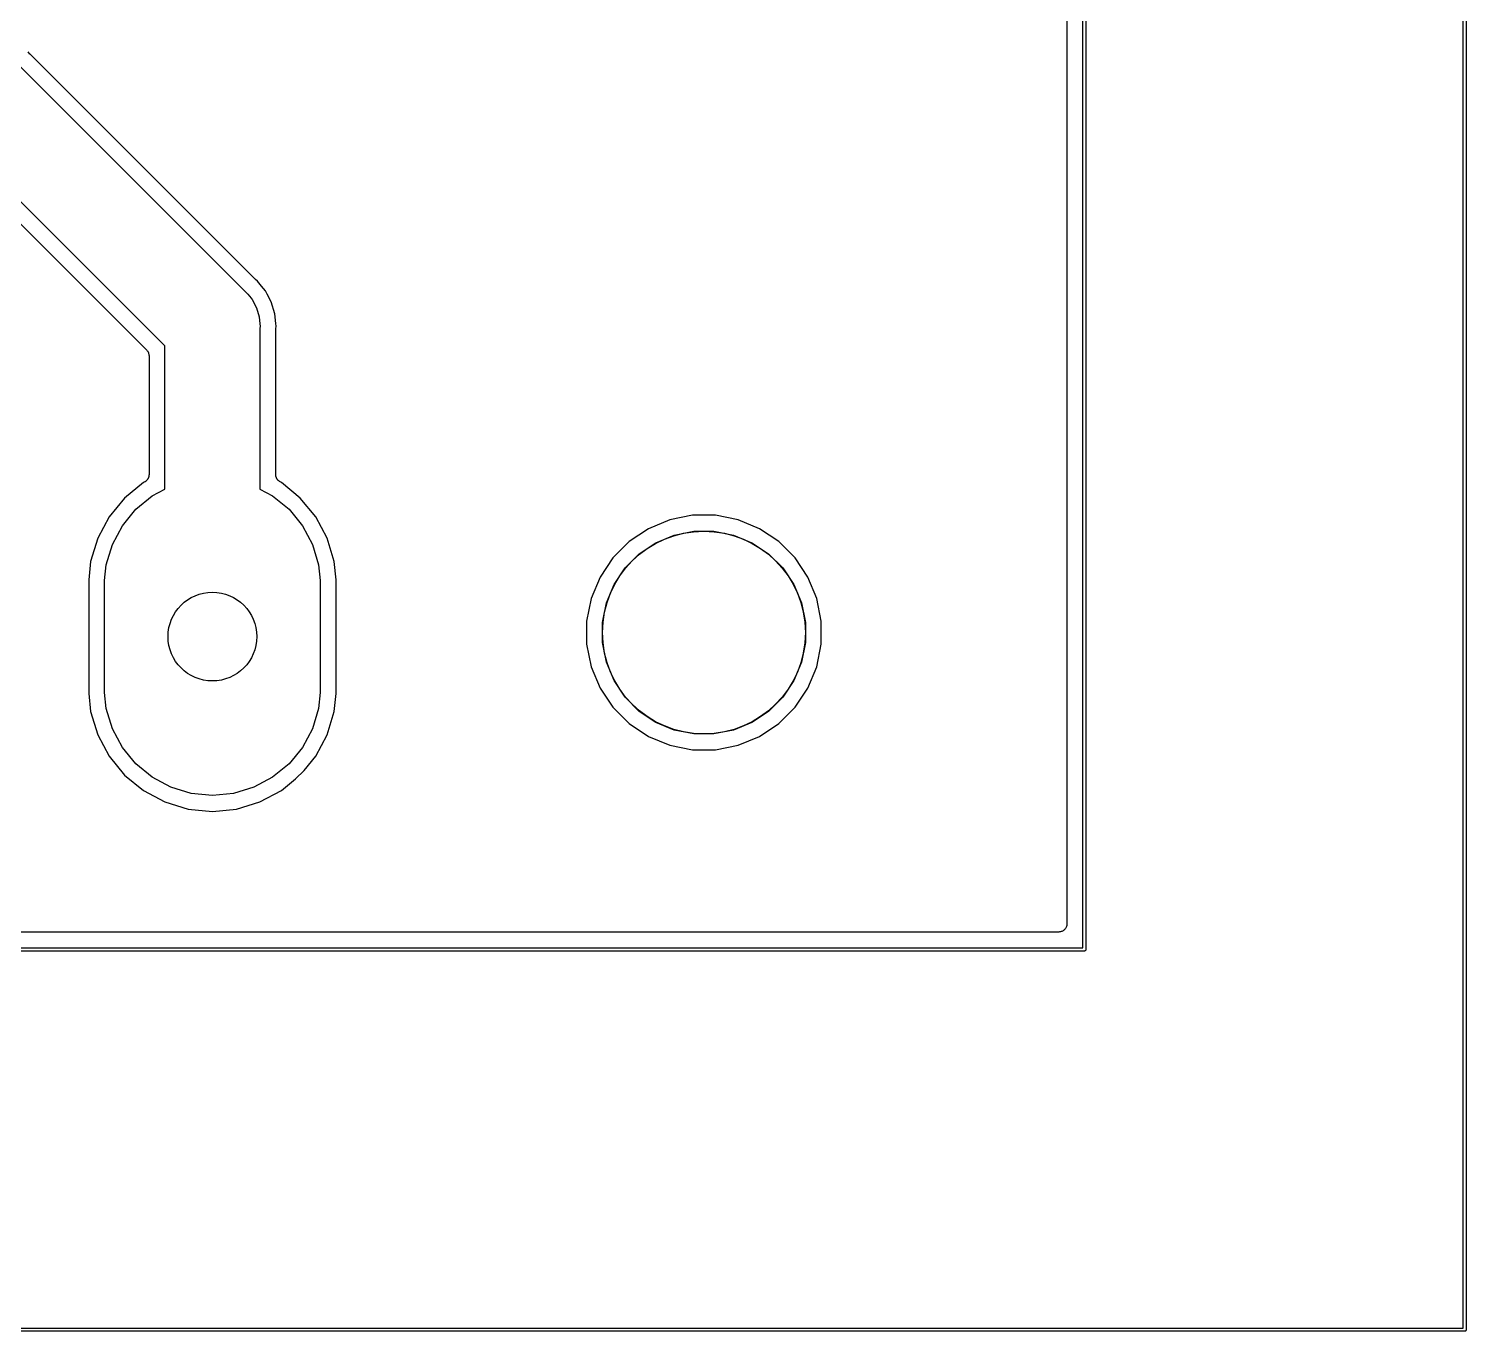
# Model space of a CAD drawing. Extents: x 104 to 166, y -141 to -89.
# Drawn here: x 143.35 to 166.03, y -141.03 to -120.47 of the extents above; entities that cross this region are included whole.
import ezdxf

# ---------------------------------------------------------------- set-up
doc = ezdxf.new("R2010")
doc.units = 0
doc.layers.add('BLACK', color=7, linetype='CONTINUOUS')

msp = doc.modelspace()

# ---------------------------------------------------------------- linework, layer by layer
at = {"layer": 'BLACK', "linetype": 'CONTINUOUS'}
for p, q in [((165.975, -140.975), (165.975, -89.025)), ((166.025, -89.0012), (166.025, -140.999)), ((160.025, -95.0012), (160.025, -134.999)), ((159.975, -134.975), (159.975, -95.025)), ((159.725, -95.402), (159.725, -134.598)), ((143.368, -120.871), (143.341, -120.837)), ((143.186, -121.044), (146.751, -124.609)), ((143.372, -120.875), (143.368, -120.871)), ((143.375, -120.879), (143.372, -120.875)), ((143.376, -120.88), (143.375, -120.879)), ((146.915, -124.419), (143.376, -120.88)), ((145.497, -125.476), (142.319, -122.298)), ((142.253, -122.585), (145.21, -125.542)), ((146.919, -124.422), (146.915, -124.419)), ((146.923, -124.426), (146.919, -124.422)), ((146.924, -124.427), (146.923, -124.426)), ((146.958, -124.454), (146.924, -124.427)), ((147.023, -124.534), (146.958, -124.454)), ((146.751, -124.609), (146.78, -124.632)), ((146.78, -124.632), (146.803, -124.661)), ((146.803, -124.661), (146.803, -124.661)), ((146.803, -124.661), (146.856, -124.724)), ((147.082, -124.607), (147.023, -124.534)), ((147.11, -124.658), (147.082, -124.607)), ((147.175, -124.78), (147.11, -124.658)), ((146.856, -124.724), (146.874, -124.746)), ((146.874, -124.746), (146.943, -124.877)), ((146.943, -124.877), (146.986, -125.018)), ((147.233, -124.969), (147.175, -124.78)), ((146.986, -125.018), (146.997, -125.128)), ((146.997, -125.128), (146.997, -125.128)), ((146.997, -125.128), (147.001, -125.165)), ((147.001, -125.165), (146.997, -125.202)), ((147.248, -125.122), (147.233, -124.969)), ((147.252, -125.165), (147.248, -125.122)), ((147.248, -125.122), (147.248, -125.122)), ((147.248, -125.208), (147.252, -125.165)), ((146.997, -125.202), (146.997, -127.736)), ((147.247, -125.219), (147.248, -125.213)), ((147.247, -125.22), (147.247, -125.219)), ((147.247, -127.51), (147.247, -125.22)), ((147.248, -125.213), (147.248, -125.208)), ((145.21, -125.542), (145.21, -125.542)), ((145.21, -125.542), (145.21, -125.542)), ((145.21, -125.542), (145.21, -125.542)), ((145.21, -125.542), (145.211, -125.543)), ((145.211, -125.543), (145.218, -125.552)), ((145.218, -125.552), (145.226, -125.562)), ((145.226, -125.562), (145.226, -125.562)), ((145.226, -125.562), (145.227, -125.563)), ((145.227, -125.563), (145.232, -125.573)), ((145.232, -125.573), (145.237, -125.583)), ((145.237, -125.583), (145.238, -125.584)), ((145.238, -125.584), (145.238, -125.585)), ((145.238, -125.585), (145.241, -125.596)), ((145.241, -125.596), (145.245, -125.607)), ((145.245, -125.607), (145.245, -125.608)), ((145.245, -125.608), (145.245, -125.608)), ((145.245, -125.608), (145.246, -125.62)), ((145.246, -125.62), (145.247, -125.632)), ((145.497, -127.736), (145.497, -125.476)), ((145.247, -125.632), (145.247, -127.51)), ((145.158, -127.634), (144.861, -127.877)), ((145.18, -127.622), (145.158, -127.634)), ((145.185, -127.619), (145.18, -127.622)), ((145.19, -127.617), (145.185, -127.619)), ((145.195, -127.612), (145.19, -127.617)), ((145.2, -127.609), (145.195, -127.612)), ((145.204, -127.605), (145.2, -127.609)), ((145.209, -127.601), (145.204, -127.605)), ((145.213, -127.596), (145.209, -127.601)), ((145.218, -127.591), (145.213, -127.596)), ((145.221, -127.586), (145.218, -127.591)), ((145.225, -127.582), (145.221, -127.586)), ((145.228, -127.576), (145.225, -127.582)), ((145.232, -127.57), (145.228, -127.576)), ((145.234, -127.565), (145.232, -127.57)), ((145.237, -127.56), (145.234, -127.565)), ((145.239, -127.554), (145.237, -127.56)), ((145.241, -127.548), (145.239, -127.554)), ((145.243, -127.542), (145.241, -127.548)), ((145.244, -127.537), (145.243, -127.542)), ((145.245, -127.53), (145.244, -127.537)), ((145.246, -127.523), (145.245, -127.53)), ((145.247, -127.512), (145.246, -127.518)), ((145.246, -127.518), (145.246, -127.523)), ((145.247, -127.51), (145.247, -127.512)), ((147.248, -127.516), (147.247, -127.51)), ((147.247, -127.522), (147.248, -127.516)), ((147.249, -127.528), (147.247, -127.522)), ((147.249, -127.535), (147.249, -127.528)), ((147.251, -127.54), (147.249, -127.535)), ((147.252, -127.546), (147.251, -127.54)), ((147.255, -127.552), (147.252, -127.546)), ((147.257, -127.559), (147.255, -127.552)), ((147.259, -127.564), (147.257, -127.559)), ((147.261, -127.569), (147.259, -127.564)), ((147.265, -127.575), (147.261, -127.569)), ((147.268, -127.581), (147.265, -127.575)), ((147.272, -127.585), (147.268, -127.581)), ((147.275, -127.59), (147.272, -127.585)), ((147.28, -127.595), (147.275, -127.59)), ((147.284, -127.6), (147.28, -127.595)), ((147.288, -127.603), (147.284, -127.6)), ((147.292, -127.607), (147.288, -127.603)), ((147.298, -127.611), (147.292, -127.607)), ((147.303, -127.616), (147.298, -127.611)), ((147.308, -127.618), (147.303, -127.616)), ((147.313, -127.621), (147.308, -127.618)), ((147.314, -127.622), (147.313, -127.621)), ((147.336, -127.634), (147.314, -127.622)), ((147.633, -127.877), (147.336, -127.634)), ((144.861, -127.877), (144.618, -128.174)), ((145.039, -128.055), (145.298, -127.843)), ((145.298, -127.843), (145.497, -127.736)), ((146.997, -127.736), (147.196, -127.843)), ((147.196, -127.843), (147.455, -128.055)), ((147.876, -128.174), (147.633, -127.877)), ((144.827, -128.314), (145.039, -128.055)), ((147.455, -128.055), (147.667, -128.314)), ((144.618, -128.174), (144.437, -128.513)), ((144.669, -128.609), (144.827, -128.314)), ((147.667, -128.314), (147.825, -128.609)), ((148.057, -128.513), (147.876, -128.174)), ((153.46, -128.221), (153.124, -128.361)), ((153.818, -128.15), (153.46, -128.221)), ((154.182, -128.15), (153.818, -128.15)), ((154.54, -128.221), (154.182, -128.15)), ((154.876, -128.361), (154.54, -128.221)), ((144.437, -128.513), (144.325, -128.881)), ((148.169, -128.881), (148.057, -128.513)), ((152.821, -128.563), (152.563, -128.821)), ((153.124, -128.361), (152.821, -128.563)), ((153.242, -128.582), (153.533, -128.461)), ((153.533, -128.461), (153.842, -128.4)), ((153.842, -128.4), (154.158, -128.4)), ((154.158, -128.4), (154.467, -128.461)), ((154.467, -128.461), (154.758, -128.582)), ((155.179, -128.563), (154.876, -128.361)), ((155.437, -128.821), (155.179, -128.563)), ((144.572, -128.93), (144.669, -128.609)), ((147.825, -128.609), (147.922, -128.93)), ((152.757, -128.98), (152.98, -128.757)), ((152.98, -128.757), (153.242, -128.582)), ((154.758, -128.582), (155.02, -128.757)), ((155.02, -128.757), (155.243, -128.98)), ((144.325, -128.881), (144.297, -129.167)), ((144.547, -129.179), (144.572, -128.93)), ((147.922, -128.93), (147.947, -129.179)), ((148.197, -129.167), (148.169, -128.881)), ((152.563, -128.821), (152.361, -129.124)), ((152.582, -129.242), (152.757, -128.98)), ((155.243, -128.98), (155.418, -129.242)), ((155.639, -129.124), (155.437, -128.821)), ((144.297, -129.167), (144.297, -130.959)), ((144.547, -130.947), (144.547, -129.179)), ((147.947, -129.179), (147.947, -130.947)), ((148.197, -130.959), (148.197, -129.167)), ((152.361, -129.124), (152.221, -129.46)), ((152.461, -129.533), (152.582, -129.242)), ((155.418, -129.242), (155.539, -129.533)), ((155.779, -129.46), (155.639, -129.124)), ((152.221, -129.46), (152.15, -129.818)), ((155.85, -129.818), (155.779, -129.46)), ((152.4, -129.842), (152.461, -129.533)), ((155.539, -129.533), (155.6, -129.842)), ((152.15, -129.818), (152.15, -130.182)), ((152.4, -130.158), (152.4, -129.842)), ((155.6, -129.842), (155.6, -130.158)), ((155.85, -130.182), (155.85, -129.818)), ((152.15, -130.182), (152.221, -130.54)), ((152.461, -130.467), (152.4, -130.158)), ((155.6, -130.158), (155.539, -130.467)), ((155.779, -130.54), (155.85, -130.182)), ((152.221, -130.54), (152.361, -130.876)), ((152.582, -130.758), (152.461, -130.467)), ((155.539, -130.467), (155.418, -130.758)), ((155.639, -130.876), (155.779, -130.54)), ((152.757, -131.02), (152.582, -130.758)), ((155.418, -130.758), (155.243, -131.02)), ((144.297, -130.959), (144.325, -131.245)), ((144.572, -131.196), (144.547, -130.947)), ((147.947, -130.947), (147.922, -131.196)), ((148.169, -131.245), (148.197, -130.959)), ((152.361, -130.876), (152.563, -131.179)), ((152.98, -131.243), (152.757, -131.02)), ((155.243, -131.02), (155.02, -131.243)), ((155.437, -131.179), (155.639, -130.876)), ((144.325, -131.245), (144.437, -131.613)), ((144.669, -131.517), (144.572, -131.196)), ((147.922, -131.196), (147.825, -131.517)), ((148.057, -131.613), (148.169, -131.245)), ((152.563, -131.179), (152.821, -131.437)), ((153.242, -131.418), (152.98, -131.243)), ((155.02, -131.243), (154.758, -131.418)), ((155.179, -131.437), (155.437, -131.179)), ((144.827, -131.812), (144.669, -131.517)), ((147.825, -131.517), (147.667, -131.812)), ((152.821, -131.437), (153.124, -131.639)), ((153.533, -131.539), (153.242, -131.418)), ((154.758, -131.418), (154.467, -131.539)), ((154.876, -131.639), (155.179, -131.437)), ((144.437, -131.613), (144.618, -131.952)), ((147.876, -131.952), (148.057, -131.613)), ((153.124, -131.639), (153.46, -131.779)), ((153.842, -131.6), (153.533, -131.539)), ((154.158, -131.6), (153.842, -131.6)), ((154.467, -131.539), (154.158, -131.6)), ((154.54, -131.779), (154.876, -131.639)), ((144.618, -131.952), (144.861, -132.249)), ((145.039, -132.071), (144.827, -131.812)), ((147.667, -131.812), (147.455, -132.071)), ((147.694, -132.174), (147.876, -131.952)), ((153.46, -131.779), (153.818, -131.85)), ((153.818, -131.85), (154.182, -131.85)), ((154.182, -131.85), (154.54, -131.779)), ((145.298, -132.283), (145.039, -132.071)), ((147.455, -132.071), (147.196, -132.283)), ((147.558, -132.31), (147.694, -132.174)), ((144.861, -132.249), (145.158, -132.492)), ((145.593, -132.441), (145.298, -132.283)), ((147.196, -132.283), (146.901, -132.441)), ((147.336, -132.492), (147.558, -132.31)), ((145.158, -132.492), (145.497, -132.673)), ((145.914, -132.538), (145.593, -132.441)), ((146.247, -132.571), (145.914, -132.538)), ((146.58, -132.538), (146.247, -132.571)), ((146.901, -132.441), (146.58, -132.538)), ((146.997, -132.673), (147.336, -132.492)), ((145.497, -132.673), (145.865, -132.785)), ((145.865, -132.785), (146.247, -132.822)), ((146.247, -132.822), (146.629, -132.785)), ((146.629, -132.785), (146.997, -132.673)), ((159.687, -134.689), (159.678, -134.696)), ((159.695, -134.679), (159.687, -134.688)), ((159.687, -134.688), (159.687, -134.688)), ((159.687, -134.688), (159.687, -134.689)), ((159.703, -134.67), (159.695, -134.679)), ((159.709, -134.658), (159.703, -134.669)), ((159.703, -134.669), (159.703, -134.669)), ((159.703, -134.669), (159.703, -134.67)), ((159.715, -134.648), (159.709, -134.658)), ((159.719, -134.636), (159.715, -134.647)), ((159.715, -134.647), (159.715, -134.648)), ((159.715, -134.648), (159.715, -134.648)), ((159.722, -134.624), (159.719, -134.636)), ((159.724, -134.612), (159.722, -134.624)), ((159.722, -134.624), (159.722, -134.624)), ((159.722, -134.624), (159.722, -134.624)), ((159.725, -134.6), (159.724, -134.612)), ((159.725, -134.598), (159.725, -134.599)), ((159.725, -134.599), (159.725, -134.599)), ((159.725, -134.599), (159.725, -134.599)), ((159.725, -134.599), (159.725, -134.6)), ((146.917, -134.725), (138.965, -134.725)), ((146.953, -134.729), (146.917, -134.725)), ((146.99, -134.725), (146.953, -134.729)), ((159.598, -134.725), (146.99, -134.725)), ((159.61, -134.724), (159.598, -134.725)), ((159.622, -134.723), (159.61, -134.724)), ((159.623, -134.723), (159.622, -134.723)), ((159.622, -134.723), (159.622, -134.723)), ((159.634, -134.719), (159.623, -134.723)), ((159.646, -134.716), (159.634, -134.719)), ((159.657, -134.71), (159.646, -134.715)), ((159.646, -134.715), (159.646, -134.716)), ((159.646, -134.716), (159.646, -134.716)), ((159.668, -134.704), (159.657, -134.71)), ((159.678, -134.696), (159.668, -134.704)), ((159.668, -134.704), (159.668, -134.704)), ((159.668, -134.704), (159.668, -134.704)), ((159.999, -135.025), (110.001, -135.025)), ((110.025, -134.975), (159.975, -134.975)), ((160, -135.025), (159.999, -135.025)), ((160.001, -135.025), (160, -135.025)), ((160.005, -135.025), (160.001, -135.025)), ((160.001, -135.025), (160.001, -135.025)), ((160.01, -135.023), (160.005, -135.025)), ((160.014, -135.021), (160.01, -135.023)), ((160.018, -135.018), (160.014, -135.021)), ((160.021, -135.014), (160.018, -135.018)), ((160.023, -135.01), (160.021, -135.014)), ((160.025, -135.005), (160.023, -135.01)), ((160.025, -134.999), (160.025, -135)), ((160.025, -135), (160.025, -135.005)), ((165.999, -141.025), (104.001, -141.025)), ((104.025, -140.975), (165.975, -140.975)), ((166, -141.025), (165.999, -141.025)), ((166.005, -141.025), (166, -141.025)), ((166.01, -141.023), (166.005, -141.025)), ((166.014, -141.021), (166.01, -141.023)), ((166.018, -141.018), (166.014, -141.021)), ((166.021, -141.014), (166.018, -141.018)), ((166.023, -141.01), (166.021, -141.014)), ((166.025, -141.005), (166.023, -141.01)), ((166.025, -140.999), (166.025, -141)), ((166.025, -141), (166.025, -141.001)), ((166.025, -141.001), (166.025, -141.001)), ((166.025, -141.001), (166.025, -141.005))]:
    msp.add_line(p, q, dxfattribs=at)
at = {"layer": 'BLACK'}
for centre, radius in [((154, -130), 1.6), ((154, -130), 1.6), ((146.247, -130.063), 0.7), ((146.247, -130.063), 0.7)]:
    msp.add_circle(centre, radius, dxfattribs=at)

doc.saveas('drawing.dxf')
